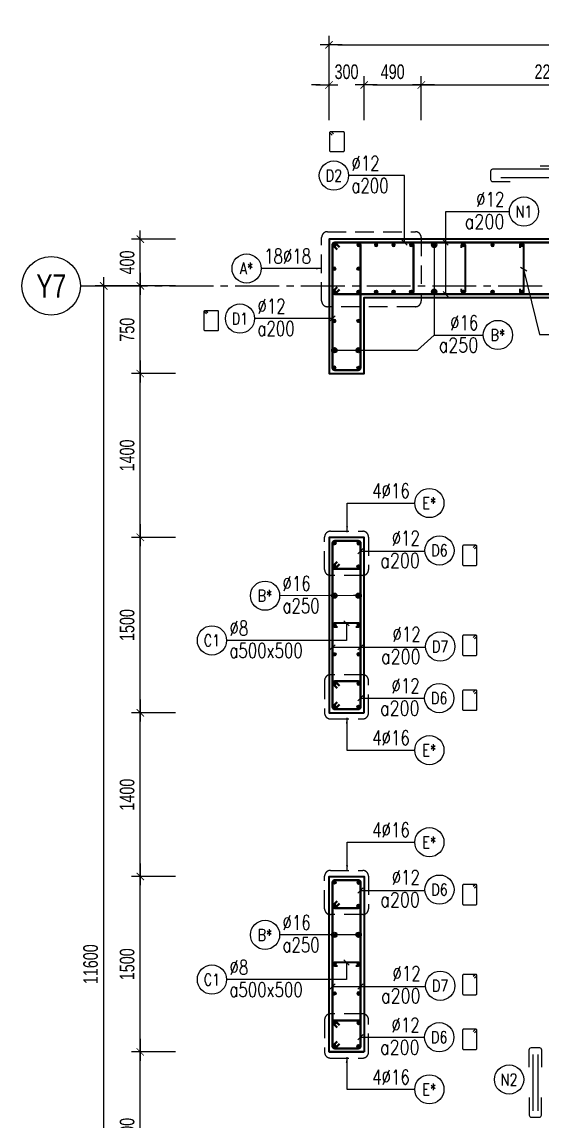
# Model space of a CAD drawing. Header units: millimetres. Extents: x 988833 to 1318015, y -9365 to 47591.
# Drawn here: x 988833 to 993283, y 5337 to 14742 of the extents above; entities that cross this region are included whole.
import ezdxf
from ezdxf.enums import TextEntityAlignment as Align

# ---------------------------------------------------------------- set-up
doc = ezdxf.new("R2010")
doc.units = ezdxf.units.MM
doc.header["$MEASUREMENT"] = 0
for name, pattern in [('HIDDEN', [9.525, 6.35, -3.175]), ('HIDDEN2', [4.7625, 3.175, -1.5875]), ('OF_Grid_1$0$CENTER2', [1.125, 0.75, -0.125, 0.125, -0.125])]:
    doc.linetypes.add(name, pattern=pattern)
doc.layers.get('0').update_dxf_attribs({"lineweight": 20})
doc.layers.get('Defpoints').update_dxf_attribs({"color": 151, "lineweight": 9})
doc.layers.add('Hidden', color=9, linetype='HIDDEN')
doc.layers.add('Ligature', color=1, linetype='Continuous')
for name, color, linetype, lineweight in [('KC-LEADER', 153, 'Continuous', 18), ('KC-THEP', 6, 'Continuous', 40), ('NDC_S_DIM', 1, 'Continuous', 15), ('NDC_S_HIDDEN', 8, 'HIDDEN2', 13), ('NDC_S_LEADER', 1, 'Continuous', 15), ('NDC_S_REBAR', 4, 'Continuous', 35), ('NDC_S_STIRRUP', 4, 'Continuous', 40), ('NDC_S_VN TEXT', 7, 'Continuous', 20), ('NDC_S_WALL', 6, 'Continuous', 35), ('OF_Grid_1$0$NDC_S_AXIS', 5, 'OF_Grid_1$0$CENTER2', 13), ('OF_Grid_1$0$NDC_S_SYMBOL', 1, 'Continuous', 15), ('OF_Grid_1$0$NDC_S_TEXT SYMBOL', 7, 'Continuous', 20)]:
    doc.layers.add(name, color=color, linetype=linetype, lineweight=lineweight)
doc.styles.add('NDC_ARIAL', font='arial.ttf', dxfattribs={"width": 0.85})
doc.styles.add('NDC_DIM', font='', dxfattribs={"width": 0.75})
doc.styles.add('NDC_EN TXT', font='romans.shx', dxfattribs={"width": 0.8})
doc.styles.add('OF_Grid_1$0$NDC_ANNO', font='', dxfattribs={"width": 0.8})
doc.styles.get('NDC_DIM').set_extended_font_data('Dotum')
doc.styles.get('OF_Grid_1$0$NDC_ANNO').set_extended_font_data('Dotum')
doc.dimstyles.new('NDC_1-50', dxfattribs={"dimscale": 50, "dimtxt": 2.5, "dimasz": 1, "dimexe": 1.5, "dimexo": 0, "dimgap": 0.8, "dimtad": 1, "dimdec": 0, "dimdsep": 46, "dimtxsty": 'NDC_ARIAL', "dimblk": 'DIMMARK', "dimcen": 49999.938995, "dimdle": 1.5, "dimclrd": 1, "dimclre": 1, "dimclrt": 3, "dimadec": 0, "dimazin": 0, "dimtfac": 1, "dimtdec": 0, "dimtix": 1, "dimtmove": 2, "dimatfit": 3, "dimfxl": 1, "dimarcsym": 0})
doc.dimstyles.new('NDC_dim_30', dxfattribs={"dimscale": 30, "dimtxt": 2.5, "dimasz": 1.5, "dimexe": 1.5, "dimexo": 2.5, "dimgap": 1, "dimtad": 1, "dimdec": 0, "dimzin": 0, "dimdsep": 46, "dimtxsty": 'NDC_DIM', "dimblk": 'DIMMARK', "dimcen": 0.09, "dimdle": 1.2, "dimclrd": 1, "dimclre": 1, "dimclrt": 3, "dimadec": 0, "dimazin": 0, "dimtfac": 1, "dimtdec": 0, "dimtix": 1, "dimtofl": 0, "dimtmove": 0, "dimatfit": 3, "dimfxl": 6, "dimfxlon": 1, "dimtolj": 1, "dimtzin": 0, "dimarcsym": 0})
doc.dimstyles.new('NDC_dim_50', dxfattribs={"dimscale": 50, "dimtxt": 2.5, "dimasz": 1.5, "dimexe": 1.5, "dimexo": 2.5, "dimgap": 1, "dimtad": 1, "dimdec": 0, "dimzin": 0, "dimdsep": 46, "dimtxsty": 'NDC_DIM', "dimblk": 'DIMMARK', "dimcen": 0.09, "dimdle": 1.2, "dimclrd": 1, "dimclre": 1, "dimclrt": 3, "dimadec": 0, "dimazin": 0, "dimtfac": 1, "dimtdec": 0, "dimtix": 1, "dimtofl": 0, "dimtmove": 0, "dimatfit": 3, "dimfxl": 6, "dimfxlon": 1, "dimtolj": 1, "dimtzin": 0, "dimarcsym": 0})

# ---------------------------------------------------------------- blocks, each defined once
blk = doc.blocks.new('THEP')
at = {"layer": 'KC-LEADER', "color": 6}
blk.add_circle((0, 0), 14, dxfattribs=at)
at = {"layer": 'KC-THEP'}
for p, q in [((-14, 0), (14, 0)), ((9.9, 9.9), (-9.9, -9.9)), ((-9.9, 9.9), (9.9, -9.9)), ((0, 14), (0, -14))]:
    blk.add_line(p, q, dxfattribs=at)
blk = doc.blocks.new('A$C7BC65A55')
at = {"layer": 'Ligature'}
for p, q in [((-15.2, 372, 0), (-15.2, 38.5, 0)), ((15.2, 372, 0), (15.2, 38.5, 0))]:
    blk.add_line(p, q, dxfattribs=at)
for points in [[(-36.2, 296.5), (-36.2, 400.9, -0.414214), (-24, 413.1), (24, 413.1, -0.414214), (36.2, 400.9), (36.2, 296.5)], [(-36.2, 116.5), (-36.2, 12.2, 0.414214), (-24, 0), (24, 0, 0.414214), (36.2, 12.2), (36.2, 116.5)]]:
    blk.add_lwpolyline(points, format="xyb", dxfattribs=at)
blk = doc.blocks.new('DIMMARK')
at = {"layer": 'NDC_S_DIM', "color": 1}
blk.add_line((-1.5, 0), (1, 0), dxfattribs=at)
at = {"layer": 'NDC_S_DIM', "color": 2, "const_width": 0.1}
blk.add_lwpolyline([(-0.42, -0.42), (0.42, 0.42)], dxfattribs=at)
blk = doc.blocks.new('*U11')
blk.add_circle((-2.5, 0), 2.5)
at = {"layer": 'NDC_S_VN TEXT', "color": 3, "style": 'NDC_EN TXT', "width": 0.75}
for tag, p in [('DK1', (0.5, 0.85)), ('KC1', (0.5, -2.97))]:
    blk.add_attdef(tag, p, '', height=2.5, dxfattribs=at)
at = {"layer": 'NDC_S_VN TEXT', "color": 7, "style": 'NDC_EN TXT', "width": 0.8}
blk.add_attdef('SH2', text='', height=2, dxfattribs=at).set_placement((-2.5, 0), align=Align.MIDDLE)
blk = doc.blocks.new('*U13')
blk.add_circle((-2.5, 0), 2.5)
at = {"layer": 'NDC_S_VN TEXT', "color": 3, "style": 'NDC_EN TXT', "width": 0.75}
blk.add_attdef('DK1', (0.5, 0.85), '', height=2.5, dxfattribs=at)
at = {"layer": 'NDC_S_VN TEXT', "color": 7, "style": 'NDC_EN TXT', "width": 0.8}
blk.add_attdef('SH2', text='', height=2, dxfattribs=at).set_placement((-2.5, 0), align=Align.MIDDLE)
blk = doc.blocks.new('*U10')
blk.add_circle((2.5, 0), 2.5)
at = {"layer": 'NDC_S_VN TEXT', "color": 3, "style": 'NDC_EN TXT'}
for tag, width, p in [('DK2', 0.75, (-0.85, 0.85)), ('KC2', 0.8, (-0.85, -2.97))]:
    blk.add_attdef(tag, text='', height=2.5, dxfattribs=dict(at, width=width)).set_placement(p, align=Align.RIGHT)
at = {"layer": 'NDC_S_VN TEXT', "color": 7, "style": 'NDC_EN TXT', "width": 0.8}
blk.add_attdef('SH3', text='', height=2, dxfattribs=at).set_placement((2.5, 0), align=Align.MIDDLE)
blk = doc.blocks.new('*U9')
blk.add_circle((2.5, 0), 2.5)
at = {"layer": 'NDC_S_VN TEXT', "color": 3, "style": 'NDC_EN TXT', "width": 0.75}
blk.add_attdef('DK2', text='', height=2.5, dxfattribs=at).set_placement((-0.85, 0.85), align=Align.RIGHT)
at = {"layer": 'NDC_S_VN TEXT', "color": 7, "style": 'NDC_EN TXT', "width": 0.8}
blk.add_attdef('SH3', text='', height=2, dxfattribs=at).set_placement((2.5, 0), align=Align.MIDDLE)
blk = doc.blocks.new('*D287')
at = {"layer": 'Defpoints', "color": 0, "ltscale": 200, "transparency": 16777216}
for p in [(991760.3, 14203.4), (991460.3, 12885.6), (991760.3, 12385.6)]:
    blk.add_point(p, dxfattribs=at)
at = {"layer": 'NDC_S_DIM', "color": 1, "lineweight": -2, "ltscale": 200, "transparency": 16777216}
for p, q in [((991385.3, 14203.4), (991310.3, 14203.4)), ((991460.3, 13903.4), (991460.3, 14278.4)), ((991760.3, 13903.4), (991760.3, 14278.4)), ((991835.3, 14203.4), (991910.3, 14203.4))]:
    blk.add_line(p, q, dxfattribs=at)
at = {"layer": 'NDC_S_DIM', "color": 1, "lineweight": -2, "ltscale": 200, "transparency": 16777216, "xscale": 75, "yscale": 75, "zscale": 75}
blk.add_blockref('DIMMARK', (991460.3, 14203.4), dxfattribs=at)
at = {"layer": 'NDC_S_DIM', "color": 1, "lineweight": -2, "ltscale": 200, "transparency": 16777216, "xscale": 75, "yscale": 75, "zscale": 75, "rotation": 180}
blk.add_blockref('DIMMARK', (991760.3, 14203.4), dxfattribs=at)
at = {"layer": 'NDC_S_DIM', "color": 3, "ltscale": 200, "transparency": 16777216, "insert": (991610.3, 14315.9), "char_height": 125, "attachment_point": 5, "style": 'NDC_DIM'}
blk.add_mtext('\\A1;300', dxfattribs=at)
blk = doc.blocks.new('*D288')
at = {"layer": 'Defpoints', "color": 0, "ltscale": 200, "transparency": 16777216}
for p in [(992250.1, 14203.4), (991760.3, 12385.6), (992250.1, 12199.5)]:
    blk.add_point(p, dxfattribs=at)
at = {"layer": 'NDC_S_DIM', "color": 1, "lineweight": -2, "ltscale": 200, "transparency": 16777216}
for p, q in [((991760.3, 13903.4), (991760.3, 14278.4)), ((991835.3, 14203.4), (992175.1, 14203.4)), ((992250.1, 13903.4), (992250.1, 14278.4))]:
    blk.add_line(p, q, dxfattribs=at)
at = {"layer": 'NDC_S_DIM', "color": 1, "lineweight": -2, "ltscale": 200, "transparency": 16777216, "xscale": 75, "yscale": 75, "zscale": 75, "rotation": 180}
blk.add_blockref('DIMMARK', (991760.3, 14203.4), dxfattribs=at)
at = {"layer": 'NDC_S_DIM', "color": 1, "lineweight": -2, "ltscale": 200, "transparency": 16777216, "xscale": 75, "yscale": 75, "zscale": 75}
blk.add_blockref('DIMMARK', (992250.1, 14203.4), dxfattribs=at)
at = {"layer": 'NDC_S_DIM', "color": 3, "ltscale": 200, "transparency": 16777216, "insert": (992005.2, 14315.9), "char_height": 125, "attachment_point": 5, "style": 'NDC_DIM'}
blk.add_mtext('\\A1;490', dxfattribs=at)
blk = doc.blocks.new('*D289')
at = {"layer": 'Defpoints', "color": 0, "ltscale": 200, "transparency": 16777216}
for p in [(994460.3, 14203.4), (994460.3, 12385.6), (992250.1, 12199.5)]:
    blk.add_point(p, dxfattribs=at)
at = {"layer": 'NDC_S_DIM', "color": 1, "lineweight": -2, "ltscale": 200, "transparency": 16777216}
for p, q in [((992250.1, 13903.4), (992250.1, 14278.4)), ((992325.1, 14203.4), (994385.3, 14203.4)), ((994460.3, 13903.4), (994460.3, 14278.4))]:
    blk.add_line(p, q, dxfattribs=at)
at = {"layer": 'NDC_S_DIM', "color": 1, "lineweight": -2, "ltscale": 200, "transparency": 16777216, "xscale": 75, "yscale": 75, "zscale": 75, "rotation": 180}
blk.add_blockref('DIMMARK', (992250.1, 14203.4), dxfattribs=at)
at = {"layer": 'NDC_S_DIM', "color": 1, "lineweight": -2, "ltscale": 200, "transparency": 16777216, "xscale": 75, "yscale": 75, "zscale": 75}
blk.add_blockref('DIMMARK', (994460.3, 14203.4), dxfattribs=at)
at = {"layer": 'NDC_S_DIM', "color": 3, "ltscale": 200, "transparency": 16777216, "insert": (993355.2, 14315.9), "char_height": 125, "attachment_point": 5, "style": 'NDC_DIM'}
blk.add_mtext('\\A1;2210', dxfattribs=at)
blk = doc.blocks.new('*D284')
at = {"layer": 'Defpoints', "color": 0, "ltscale": 200, "transparency": 16777216}
for p in [(998560.1, 14547.4), (998560.1, 13839.7), (991460.3, 13744.4)]:
    blk.add_point(p, dxfattribs=at)
at = {"layer": 'NDC_S_DIM', "color": 1, "lineweight": -2, "ltscale": 200, "transparency": 16777216}
for p, q in [((991460.3, 14247.4), (991460.3, 14622.4)), ((998560.1, 14247.4), (998560.1, 14622.4)), ((991535.3, 14547.4), (998485.1, 14547.4))]:
    blk.add_line(p, q, dxfattribs=at)
at = {"layer": 'NDC_S_DIM', "color": 1, "lineweight": -2, "ltscale": 200, "transparency": 16777216, "xscale": 75, "yscale": 75, "zscale": 75, "rotation": 180}
blk.add_blockref('DIMMARK', (991460.3, 14547.4), dxfattribs=at)
at = {"layer": 'NDC_S_DIM', "color": 1, "lineweight": -2, "ltscale": 200, "transparency": 16777216, "xscale": 75, "yscale": 75, "zscale": 75}
blk.add_blockref('DIMMARK', (998560.1, 14547.4), dxfattribs=at)
at = {"layer": 'NDC_S_DIM', "color": 3, "ltscale": 200, "transparency": 16777216, "insert": (995010.2, 14659.9), "char_height": 125, "attachment_point": 5, "style": 'NDC_DIM'}
blk.add_mtext('\\A1;7100', dxfattribs=at)
blk = doc.blocks.new('*U55')
at = {"layer": 'OF_Grid_1$0$NDC_S_SYMBOL'}
blk.add_line((5, 0), (9, 0), dxfattribs=at)
blk.add_circle((0, 0), 5, dxfattribs=at)
at = {"layer": 'OF_Grid_1$0$NDC_S_TEXT SYMBOL', "color": 7, "style": 'OF_Grid_1$0$NDC_ANNO', "width": 0.8}
blk.add_attdef('GRID', text='', height=4, rotation=270, dxfattribs=at).set_placement((0, 0), align=Align.MIDDLE)
blk = doc.blocks.new('*D291')
at = {"layer": 'Defpoints', "color": 0, "ltscale": 200, "transparency": 16777216}
for p in [(989845.7, 12885.6), (991460.3, 12885.6), (991760.3, 12485.6)]:
    blk.add_point(p, dxfattribs=at)
at = {"layer": 'NDC_S_DIM', "color": 1, "lineweight": -2, "ltscale": 200, "transparency": 16777216}
for p, q in [((990145.7, 12885.6), (989770.7, 12885.6)), ((989845.7, 12560.6), (989845.7, 12810.6)), ((990145.7, 12485.6), (989770.7, 12485.6))]:
    blk.add_line(p, q, dxfattribs=at)
at = {"layer": 'NDC_S_DIM', "color": 1, "lineweight": -2, "ltscale": 200, "transparency": 16777216, "xscale": 75, "yscale": 75, "zscale": 75}
for p, rotation in [((989845.7, 12885.6), 90), ((989845.7, 12485.6), 270)]:
    blk.add_blockref('DIMMARK', p, dxfattribs=dict(at, rotation=rotation))
at = {"layer": 'NDC_S_DIM', "color": 3, "ltscale": 200, "transparency": 16777216, "insert": (989733.1, 12685.6), "char_height": 125, "attachment_point": 5, "rotation": 90, "style": 'NDC_DIM'}
blk.add_mtext('\\A1;400', dxfattribs=at)
blk = doc.blocks.new('*D293')
at = {"layer": 'Defpoints', "color": 0, "ltscale": 200, "transparency": 16777216}
for p in [(989533.1, 12485.6), (991574.2, 12485.6), (991574.3, 885.9)]:
    blk.add_point(p, dxfattribs=at)
at = {"layer": 'NDC_S_DIM', "color": 1, "lineweight": -2, "ltscale": 200, "transparency": 16777216}
for p, q in [((989833.1, 12485.6), (989458.1, 12485.6)), ((989533.1, 960.9), (989533.1, 12410.6)), ((989833.1, 885.9), (989458.1, 885.9))]:
    blk.add_line(p, q, dxfattribs=at)
at = {"layer": 'NDC_S_DIM', "color": 1, "lineweight": -2, "ltscale": 200, "transparency": 16777216, "xscale": 75, "yscale": 75, "zscale": 75}
for p, rotation in [((989533.1, 12485.6), 90), ((989533.1, 885.9), 270)]:
    blk.add_blockref('DIMMARK', p, dxfattribs=dict(at, rotation=rotation))
at = {"layer": 'NDC_S_DIM', "color": 3, "ltscale": 200, "transparency": 16777216, "insert": (989420.5, 6685.7), "char_height": 125, "attachment_point": 5, "rotation": 90, "style": 'NDC_DIM'}
blk.add_mtext('\\A1;11600', dxfattribs=at)
blk = doc.blocks.new('*D257')
at = {"layer": 'Defpoints', "color": 0, "ltscale": 200, "transparency": 16777216}
for p in [(989845.7, 5935.6), (991610.3, 5935.6), (991610.3, 4535.6)]:
    blk.add_point(p, dxfattribs=at)
at = {"layer": 'NDC_S_DIM', "color": 1, "lineweight": -2, "ltscale": 200, "transparency": 16777216}
for p, q in [((990145.7, 5935.6), (989770.7, 5935.6)), ((989845.7, 4610.6), (989845.7, 5860.6)), ((990145.7, 4535.6), (989770.7, 4535.6))]:
    blk.add_line(p, q, dxfattribs=at)
at = {"layer": 'NDC_S_DIM', "color": 1, "lineweight": -2, "ltscale": 200, "transparency": 16777216, "xscale": 75, "yscale": 75, "zscale": 75}
for p, rotation in [((989845.7, 5935.6), 90), ((989845.7, 4535.6), 270)]:
    blk.add_blockref('DIMMARK', p, dxfattribs=dict(at, rotation=rotation))
at = {"layer": 'NDC_S_DIM', "color": 3, "ltscale": 200, "transparency": 16777216, "insert": (989733.1, 5235.6), "char_height": 125, "attachment_point": 5, "rotation": 90, "style": 'NDC_DIM'}
blk.add_mtext('\\A1;1400', dxfattribs=at)
blk = doc.blocks.new('*D258')
at = {"layer": 'Defpoints', "color": 0, "ltscale": 200, "transparency": 16777216}
for p in [(989845.7, 7435.6), (991610.3, 7435.6), (991610.3, 5935.6)]:
    blk.add_point(p, dxfattribs=at)
at = {"layer": 'NDC_S_DIM', "color": 1, "lineweight": -2, "ltscale": 200, "transparency": 16777216}
for p, q in [((990145.7, 7435.6), (989770.7, 7435.6)), ((989845.7, 6010.6), (989845.7, 7360.6)), ((990145.7, 5935.6), (989770.7, 5935.6))]:
    blk.add_line(p, q, dxfattribs=at)
at = {"layer": 'NDC_S_DIM', "color": 1, "lineweight": -2, "ltscale": 200, "transparency": 16777216, "xscale": 75, "yscale": 75, "zscale": 75}
for p, rotation in [((989845.7, 7435.6), 90), ((989845.7, 5935.6), 270)]:
    blk.add_blockref('DIMMARK', p, dxfattribs=dict(at, rotation=rotation))
at = {"layer": 'NDC_S_DIM', "color": 3, "ltscale": 200, "transparency": 16777216, "insert": (989733.1, 6685.6), "char_height": 125, "attachment_point": 5, "rotation": 90, "style": 'NDC_DIM'}
blk.add_mtext('\\A1;1500', dxfattribs=at)
blk = doc.blocks.new('*D259')
at = {"layer": 'Defpoints', "color": 0, "ltscale": 200, "transparency": 16777216}
for p in [(989845.7, 8835.6), (991610.3, 8835.6), (991610.3, 7435.6)]:
    blk.add_point(p, dxfattribs=at)
at = {"layer": 'NDC_S_DIM', "color": 1, "lineweight": -2, "ltscale": 200, "transparency": 16777216}
for p, q in [((990145.7, 8835.6), (989770.7, 8835.6)), ((989845.7, 7510.6), (989845.7, 8760.6)), ((990145.7, 7435.6), (989770.7, 7435.6))]:
    blk.add_line(p, q, dxfattribs=at)
at = {"layer": 'NDC_S_DIM', "color": 1, "lineweight": -2, "ltscale": 200, "transparency": 16777216, "xscale": 75, "yscale": 75, "zscale": 75}
for p, rotation in [((989845.7, 8835.6), 90), ((989845.7, 7435.6), 270)]:
    blk.add_blockref('DIMMARK', p, dxfattribs=dict(at, rotation=rotation))
at = {"layer": 'NDC_S_DIM', "color": 3, "ltscale": 200, "transparency": 16777216, "insert": (989733.1, 8135.6), "char_height": 125, "attachment_point": 5, "rotation": 90, "style": 'NDC_DIM'}
blk.add_mtext('\\A1;1400', dxfattribs=at)
blk = doc.blocks.new('*D260')
at = {"layer": 'Defpoints', "color": 0, "ltscale": 200, "transparency": 16777216}
for p in [(989845.7, 10335.6), (991610.3, 10335.6), (991610.3, 8835.6)]:
    blk.add_point(p, dxfattribs=at)
at = {"layer": 'NDC_S_DIM', "color": 1, "lineweight": -2, "ltscale": 200, "transparency": 16777216}
for p, q in [((990145.7, 10335.6), (989770.7, 10335.6)), ((989845.7, 8910.6), (989845.7, 10260.6)), ((990145.7, 8835.6), (989770.7, 8835.6))]:
    blk.add_line(p, q, dxfattribs=at)
at = {"layer": 'NDC_S_DIM', "color": 1, "lineweight": -2, "ltscale": 200, "transparency": 16777216, "xscale": 75, "yscale": 75, "zscale": 75}
for p, rotation in [((989845.7, 10335.6), 90), ((989845.7, 8835.6), 270)]:
    blk.add_blockref('DIMMARK', p, dxfattribs=dict(at, rotation=rotation))
at = {"layer": 'NDC_S_DIM', "color": 3, "ltscale": 200, "transparency": 16777216, "insert": (989733.1, 9585.6), "char_height": 125, "attachment_point": 5, "rotation": 90, "style": 'NDC_DIM'}
blk.add_mtext('\\A1;1500', dxfattribs=at)
blk = doc.blocks.new('*D261')
at = {"layer": 'Defpoints', "color": 0, "ltscale": 200, "transparency": 16777216}
for p in [(989845.7, 11735.6), (991610.3, 11735.6), (991610.3, 10335.6)]:
    blk.add_point(p, dxfattribs=at)
at = {"layer": 'NDC_S_DIM', "color": 1, "lineweight": -2, "ltscale": 200, "transparency": 16777216}
for p, q in [((990145.7, 11735.6), (989770.7, 11735.6)), ((989845.7, 10410.6), (989845.7, 11660.6)), ((990145.7, 10335.6), (989770.7, 10335.6))]:
    blk.add_line(p, q, dxfattribs=at)
at = {"layer": 'NDC_S_DIM', "color": 1, "lineweight": -2, "ltscale": 200, "transparency": 16777216, "xscale": 75, "yscale": 75, "zscale": 75}
for p, rotation in [((989845.7, 11735.6), 90), ((989845.7, 10335.6), 270)]:
    blk.add_blockref('DIMMARK', p, dxfattribs=dict(at, rotation=rotation))
at = {"layer": 'NDC_S_DIM', "color": 3, "ltscale": 200, "transparency": 16777216, "insert": (989733.1, 11035.6), "char_height": 125, "attachment_point": 5, "rotation": 90, "style": 'NDC_DIM'}
blk.add_mtext('\\A1;1400', dxfattribs=at)
blk = doc.blocks.new('*D262')
at = {"layer": 'Defpoints', "color": 0, "ltscale": 200, "transparency": 16777216}
for p in [(989845.7, 12485.6), (991574.2, 12485.6), (991610.3, 11735.6)]:
    blk.add_point(p, dxfattribs=at)
at = {"layer": 'NDC_S_DIM', "color": 1, "lineweight": -2, "ltscale": 200, "transparency": 16777216}
for p, q in [((990145.7, 12485.6), (989770.7, 12485.6)), ((989845.7, 11810.6), (989845.7, 12410.6)), ((990145.7, 11735.6), (989770.7, 11735.6))]:
    blk.add_line(p, q, dxfattribs=at)
at = {"layer": 'NDC_S_DIM', "color": 1, "lineweight": -2, "ltscale": 200, "transparency": 16777216, "xscale": 75, "yscale": 75, "zscale": 75}
for p, rotation in [((989845.7, 12485.6), 90), ((989845.7, 11735.6), 270)]:
    blk.add_blockref('DIMMARK', p, dxfattribs=dict(at, rotation=rotation))
at = {"layer": 'NDC_S_DIM', "color": 3, "ltscale": 200, "transparency": 16777216, "insert": (989733.1, 12110.6), "char_height": 125, "attachment_point": 5, "rotation": 90, "style": 'NDC_DIM'}
blk.add_mtext('\\A1;750', dxfattribs=at)

msp = doc.modelspace()

# ---------------------------------------------------------------- linework, layer by layer
msp.add_circle((993001.2, 5700), 125)
at = {"layer": 'Ligature'}
for points in [[(991486.3, 13775.5), (991470.3, 13791.4, -0.668179), (991476.1, 13805.4), (991580.7, 13805.4, -0.414214), (991588.9, 13797.2), (991588.9, 13640.1, -0.414214), (991580.7, 13631.9), (991476.1, 13631.9, -0.414214), (991467.9, 13640.1), (991467.9, 13797.2, -0.668179), (991481.8, 13803), (991497.8, 13787)], [(990410.6, 12245.4), (990394.7, 12261.4, -0.668179), (990400.4, 12275.3), (990505.1, 12275.3, -0.414214), (990513.2, 12267.1), (990513.2, 12110, -0.414214), (990505.1, 12101.9), (990400.4, 12101.9, -0.414214), (990392.3, 12110), (990392.3, 12267.1, -0.668179), (990406.2, 12272.9), (990422.2, 12257)], [(992706.3, 10237.8), (992722.3, 10253.8, 0.668179), (992716.5, 10267.7), (992611.9, 10267.7, 0.414214), (992603.7, 10259.6), (992603.7, 10102.4, 0.414214), (992611.9, 10094.3), (992716.5, 10094.3, 0.414214), (992724.7, 10102.4), (992724.7, 10259.6, 0.668179), (992710.7, 10265.3), (992694.8, 10249.4)], [(992706.3, 9468.7), (992722.2, 9484.6, 0.668179), (992716.5, 9498.6), (992611.8, 9498.6, 0.414214), (992603.7, 9490.4), (992603.7, 9333.3, 0.414214), (992611.8, 9325.1), (992716.5, 9325.1, 0.414214), (992724.6, 9333.3), (992724.6, 9490.4, 0.668179), (992710.7, 9496.2), (992694.7, 9480.2)], [(992706.3, 9000.1), (992722.2, 9016.1, 0.668179), (992716.5, 9030), (992611.8, 9030, 0.414214), (992603.7, 9021.8), (992603.7, 8864.7, 0.414214), (992611.8, 8856.6), (992716.5, 8856.6, 0.414214), (992724.6, 8864.7), (992724.6, 9021.8, 0.668179), (992710.7, 9027.6), (992694.7, 9011.6)], [(992706.3, 7337.8), (992722.3, 7353.8, 0.668179), (992716.5, 7367.7), (992611.9, 7367.7, 0.414214), (992603.7, 7359.6), (992603.7, 7202.4, 0.414214), (992611.9, 7194.3), (992716.5, 7194.3, 0.414214), (992724.7, 7202.4), (992724.7, 7359.6, 0.668179), (992710.7, 7365.3), (992694.8, 7349.4)], [(992706.3, 6568.7), (992722.2, 6584.6, 0.668179), (992716.5, 6598.6), (992611.8, 6598.6, 0.414214), (992603.7, 6590.4), (992603.7, 6433.3, 0.414214), (992611.8, 6425.1), (992716.5, 6425.1, 0.414214), (992724.6, 6433.3), (992724.6, 6590.4, 0.668179), (992710.7, 6596.2), (992694.7, 6580.2)], [(992706.3, 6100.1), (992722.2, 6116.1, 0.668179), (992716.5, 6130), (992611.8, 6130, 0.414214), (992603.7, 6121.8), (992603.7, 5964.7, 0.414214), (992611.8, 5956.6), (992716.5, 5956.6, 0.414214), (992724.6, 5964.7), (992724.6, 6121.8, 0.668179), (992710.7, 6127.6), (992694.7, 6111.6)]]:
    msp.add_lwpolyline(points, format="xyb", dxfattribs=at)
at = {"layer": 'Ligature', "elevation": 0}
for points in [[(993372, 13482.5), (992860.4, 13482.5, 0.414214), (992842.8, 13464.9), (992842.8, 13395.7, 0.414214), (992860.4, 13378.1), (993010.6, 13378.1)], [(993268.4, 13512.5), (993418.7, 13512.5, -0.414214), (993436.3, 13494.9), (993436.3, 13425.8, -0.414214), (993418.7, 13408.2), (992930.5, 13408.2)]]:
    msp.add_lwpolyline(points, format="xyb", dxfattribs=at)
at = {"layer": 'NDC_S_HIDDEN', "ltscale": 50}
for points in [[(991447.1, 12949), (992199.3, 12949, -0.414214), (992249.3, 12899), (992249.3, 12357.7, -0.414214), (992199.3, 12307.7), (991447.1, 12307.7, -0.414214), (991397.1, 12357.7), (991397.1, 12899, -0.414214)], [(991472.6, 10387.7), (991748.5, 10387.7, -0.414214), (991798.5, 10337.7), (991798.5, 10060.1, -0.414214), (991748.5, 10010.1), (991472.6, 10010.1, -0.414214), (991422.6, 10060.1), (991422.6, 10337.7, -0.414214)], [(991472.6, 8783.5), (991748.5, 8783.5, 0.414214), (991798.5, 8833.5), (991798.5, 9111.1, 0.414214), (991748.5, 9161.1), (991472.6, 9161.1, 0.414214), (991422.6, 9111.1), (991422.6, 8833.5, 0.414214)], [(991472.6, 7487.7), (991748.5, 7487.7, -0.414214), (991798.5, 7437.7), (991798.5, 7160.1, -0.414214), (991748.5, 7110.1), (991472.6, 7110.1, -0.414214), (991422.6, 7160.1), (991422.6, 7437.7, -0.414214)], [(991472.6, 5883.5), (991748.5, 5883.5, 0.414214), (991798.5, 5933.5), (991798.5, 6211.1, 0.414214), (991748.5, 6261.1), (991472.6, 6261.1, 0.414214), (991422.6, 6211.1), (991422.6, 5933.5, 0.414214)]]:
    msp.add_lwpolyline(points, format="xyb", close=True, dxfattribs=at)
at = {"layer": 'NDC_S_REBAR'}
for points in [[(992595.1, 12810.6), (992595.1, 12835.6, -1), (992625.1, 12835.6), (992625.1, 12435.6, -1), (992595.1, 12435.6), (992595.1, 12460.6)], [(993095.1, 12810.6), (993095.1, 12835.6, -1), (993125.1, 12835.6), (993125.1, 12435.6, -1), (993095.1, 12435.6), (993095.1, 12460.6)], [(991688.8, 9570.6), (991713.8, 9570.6, 1), (991713.8, 9600.6), (991506.8, 9600.6, 1), (991506.8, 9570.6), (991531.8, 9570.6)], [(991688.8, 6670.6), (991713.8, 6670.6, 1), (991713.8, 6700.6), (991506.8, 6700.6, 1), (991506.8, 6670.6), (991531.8, 6670.6)]]:
    msp.add_lwpolyline(points, format="xyb", dxfattribs=at)
at = {"layer": 'NDC_S_STIRRUP'}
for points in [[(996267.1, 12455.6), (996307.1, 12415.6, 0.414214), (996327.1, 12435.6), (996327.1, 12835.6, 0.414214), (996307.1, 12855.6), (991509.5, 12855.6, 0.414214), (991489.5, 12835.6), (991489.5, 12435.6, 0.414214), (991509.5, 12415.6), (996307.1, 12415.6, 0.414214), (996327.1, 12435.6), (996287.1, 12475.6)], [(991549.5, 12455.6), (991509.5, 12415.6, -0.414214), (991489.5, 12435.6), (991489.5, 12835.6, -0.414214), (991509.5, 12855.6), (992163, 12855.6, -0.414214), (992183, 12835.6), (992183, 12435.6, -0.414214), (992163, 12415.6), (991509.5, 12415.6, -0.414214), (991489.5, 12435.6), (991529.5, 12475.6)], [(991529.5, 12795.6), (991489.5, 12835.6, -0.414214), (991509.5, 12855.6), (991709.5, 12855.6, -0.414214), (991729.5, 12835.6), (991729.5, 11785.6, -0.414214), (991709.5, 11765.6), (991509.5, 11765.6, -0.414214), (991489.5, 11785.6), (991489.5, 12835.6, -0.414214), (991509.5, 12855.6), (991549.5, 12815.6)], [(991530.3, 8925.6), (991490.3, 8885.6, 0.414214), (991510.3, 8865.6), (991710.3, 8865.6, 0.414214), (991730.3, 8885.6), (991730.3, 10285.6, 0.414214), (991710.3, 10305.6), (991510.3, 10305.6, 0.414214), (991490.3, 10285.6), (991490.3, 8885.6, 0.414214), (991510.3, 8865.6), (991550.3, 8905.6)], [(991530.3, 10126.1), (991490.3, 10086.1, 0.414214), (991510.3, 10066.1), (991710.3, 10066.1, 0.414214), (991730.3, 10086.1), (991730.3, 10285.6, 0.414214), (991710.3, 10305.6), (991510.3, 10305.6, 0.414214), (991490.3, 10285.6), (991490.3, 10086.1, 0.414214), (991510.3, 10066.1), (991550.3, 10106.1)], [(991530.3, 9045.1), (991490.3, 9085.1, -0.414214), (991510.3, 9105.1), (991710.3, 9105.1, -0.414214), (991730.3, 9085.1), (991730.3, 8885.6, -0.414214), (991710.3, 8865.6), (991510.3, 8865.6, -0.414214), (991490.3, 8885.6), (991490.3, 9085.1, -0.414214), (991510.3, 9105.1), (991550.3, 9065.1)], [(991530.3, 6025.6), (991490.3, 5985.6, 0.414214), (991510.3, 5965.6), (991710.3, 5965.6, 0.414214), (991730.3, 5985.6), (991730.3, 7385.6, 0.414214), (991710.3, 7405.6), (991510.3, 7405.6, 0.414214), (991490.3, 7385.6), (991490.3, 5985.6, 0.414214), (991510.3, 5965.6), (991550.3, 6005.6)], [(991530.3, 7226.1), (991490.3, 7186.1, 0.414214), (991510.3, 7166.1), (991710.3, 7166.1, 0.414214), (991730.3, 7186.1), (991730.3, 7385.6, 0.414214), (991710.3, 7405.6), (991510.3, 7405.6, 0.414214), (991490.3, 7385.6), (991490.3, 7186.1, 0.414214), (991510.3, 7166.1), (991550.3, 7206.1)], [(991530.3, 6145.1), (991490.3, 6185.1, -0.414214), (991510.3, 6205.1), (991710.3, 6205.1, -0.414214), (991730.3, 6185.1), (991730.3, 5985.6, -0.414214), (991710.3, 5965.6), (991510.3, 5965.6, -0.414214), (991490.3, 5985.6), (991490.3, 6185.1, -0.414214), (991510.3, 6205.1), (991550.3, 6165.1)]]:
    msp.add_lwpolyline(points, format="xyb", dxfattribs=at)
at = {"layer": 'NDC_S_WALL'}
for p, q in [((991460.3, 8835.6), (991760.3, 8835.6)), ((991460.3, 5935.6), (991760.3, 5935.6))]:
    msp.add_line(p, q, dxfattribs=at)
for points in [[(997860.3, 3485.6), (997860.3, 12885.6), (997860.3, 12885.6), (997460.3, 12885.6), (997460.3, 12885.6), (997460.3, 12385.6), (997460.3, 12385.6), (997560.3, 12385.6), (997560.3, 10185.6), (994760.3, 10185.6), (994760.3, 12385.6), (994760.3, 12385.6), (996357.9, 12385.6), (996357.9, 12385.6), (996357.9, 12885.6), (996357.9, 12885.6), (991460.3, 12885.6), (991460.3, 11735.6), (991760.3, 11735.6), (991760.3, 12385.6), (994460.3, 12385.6), (994460.3, 12385.6), (994460.3, 985.6)], [(991760.3, 8835.6), (991760.3, 10335.6), (991760.3, 10335.6), (991460.3, 10335.6), (991460.3, 8835.6), (991760.3, 8835.6)], [(991760.3, 5935.6), (991460.3, 5935.6), (991460.3, 7435.6), (991460.3, 7435.6), (991760.3, 7435.6), (991760.3, 5935.6)]]:
    msp.add_lwpolyline(points, dxfattribs=at)
at = {"layer": 'OF_Grid_1$0$NDC_S_AXIS', "ltscale": 500}
msp.add_line((989533.1, 12485.6), (1005383.4, 12485.6), dxfattribs=at)

# ---------------------------------------------------------------- block references
at = {"layer": 'Hidden', "xscale": 1.44, "yscale": 1.44, "zscale": 1.44}
msp.add_blockref('A$C7BC65A55', (993226.3, 5377.7, 0), dxfattribs=at)
at = {"layer": 'KC-THEP'}
for p, rotation in [((991506, 12835.6), 189.6685644363809), ((991713, 12632.9), 9.66856443638095), ((991713, 12435.6), 9.66856443638095), ((991863, 12435.6), 9.66856443638095), ((992013, 12435.6), 9.66856443638095), ((992163, 12435.6), 9.66856443638095), ((992360.1, 12435.6), 9.66856443638095), ((992610.1, 12435.6), 9.66856443638095), ((992860.1, 12435.6), 9.66856443638095), ((993110.1, 12435.6), 9.66856443638095), ((991713, 12185.6), 9.66856443638095), ((991713, 11935.6), 9.66856443638095), ((991713, 11784.3), 9.66856443638095), ((991506.8, 10285.6), 189.6685644363809), ((991713.8, 10085.6), 9.668564436380926), ((991506.8, 9835.6), 189.6685644363809), ((991506.8, 9585.6), 189.6685644363809), ((991506.8, 9335.6), 189.6685644363809), ((991506.8, 9085.6), 189.6685644363809), ((991713.8, 8885.6), 9.668564436380946), ((991506.8, 7385.6), 189.6685644363809), ((991713.8, 7185.6), 9.668564436380926), ((991506.8, 6935.6), 189.6685644363809), ((991506.8, 6685.6), 189.6685644363809), ((991506.8, 6435.6), 189.6685644363809), ((991506.8, 6185.6), 189.6685644363809), ((991713.8, 5985.6), 9.668564436380946)]:
    msp.add_blockref('THEP', p, dxfattribs=dict(at, rotation=rotation))
at = {"layer": 'KC-THEP', "xscale": -1}
for p, rotation in [((991713, 12835.6), 170.331435563619), ((991863, 12835.6), 170.331435563619), ((992013, 12835.6), 170.331435563619), ((992163, 12835.6), 170.331435563619), ((992360.1, 12835.6), 170.331435563619), ((992610.1, 12835.6), 170.331435563619), ((992860.1, 12835.6), 170.331435563619), ((993110.1, 12835.6), 170.331435563619), ((991506, 12632.9), 350.3314355636191), ((991506, 12435.6), 350.3314355636191), ((991506, 12185.6), 350.3314355636191), ((991506, 11935.6), 350.3314355636191), ((991506, 11784.3), 350.3314355636191), ((991713.8, 10285.6), 170.331435563619), ((991506.8, 10085.6), 350.3314355636191), ((991713.8, 9835.6), 170.331435563619), ((991713.8, 9585.6), 170.331435563619), ((991713.8, 9335.6), 170.331435563619), ((991713.8, 9085.6), 170.331435563619), ((991506.8, 8885.6), 350.3314355636191), ((991713.8, 7385.6), 170.331435563619), ((991506.8, 7185.6), 350.3314355636191), ((991713.8, 6935.6), 170.331435563619), ((991713.8, 6685.6), 170.331435563619), ((991713.8, 6435.6), 170.331435563619), ((991713.8, 6185.6), 170.331435563619), ((991506.8, 5985.6), 350.3314355636191)]:
    msp.add_blockref('THEP', p, dxfattribs=dict(at, rotation=rotation))
at = {"layer": 'NDC_S_VN TEXT', "xscale": 50, "yscale": 50, "zscale": 50}
for name, p, values in [('*U11', (991627.5, 13428.8), {'SH2': 'D2', 'DK1': '%%C12', 'KC1': 'a200'}), ('*U10', (993003.4, 13120.9), {'SH3': 'N1', 'DK2': '%%C12', 'KC2': 'a200'}), ('*U13', (990880.5, 12634.5), {'SH2': 'A*', 'DK1': '18%%C18'}), ('*U11', (990823.5, 12206.4), {'SH2': 'D1', 'DK1': '%%C12', 'KC1': 'a200'}), ('*U10', (992780.7, 12065.9), {'SH3': 'B*', 'DK2': '%%C16', 'KC2': 'a250'}), ('*U9', (992194.1, 10629.1), {'SH3': 'E*', 'DK2': '4%%c16'}), ('*U10', (992280.5, 10223.5), {'SH3': 'D6', 'DK2': '%%c12', 'KC2': 'a200'}), ('*U11', (991037.8, 9836.8), {'SH2': 'B*', 'DK1': '%%C16', 'KC1': 'a250'}), ('*U11', (990583.8, 9454.3), {'SH2': 'C1', 'DK1': '%%c8', 'KC1': 'a500x500'}), ('*U10', (992287, 9401.8), {'SH3': 'D7', 'DK2': '%%c12', 'KC2': 'a200'}), ('*U10', (992278.5, 8961.1), {'SH3': 'D6', 'DK2': '%%c12', 'KC2': 'a200'}), ('*U9', (992194.1, 8516.1), {'SH3': 'E*', 'DK2': '4%%c16'}), ('*U9', (992194.1, 7729.1), {'SH3': 'E*', 'DK2': '4%%c16'}), ('*U10', (992280.5, 7323.5), {'SH3': 'D6', 'DK2': '%%c12', 'KC2': 'a200'}), ('*U11', (991037.8, 6936.8), {'SH2': 'B*', 'DK1': '%%C16', 'KC1': 'a250'}), ('*U11', (990583.8, 6554.3), {'SH2': 'C1', 'DK1': '%%c8', 'KC1': 'a500x500'}), ('*U10', (992287, 6501.8), {'SH3': 'D7', 'DK2': '%%c12', 'KC2': 'a200'}), ('*U10', (992278.5, 6061.1), {'SH3': 'D6', 'DK2': '%%c12', 'KC2': 'a200'}), ('*U9', (992194.1, 5616.1), {'SH3': 'E*', 'DK2': '4%%c16'})]:
    msp.add_blockref(name, p, dxfattribs=at).add_auto_attribs(values)
at = {"layer": 'OF_Grid_1$0$NDC_S_AXIS'}
ref = msp.add_blockref('*U55', (989083.1, 12485.6), dxfattribs=dict(at, xscale=50, yscale=50, zscale=50))
ref.add_attrib('GRID', 'Y7', dxfattribs={"layer": 'OF_Grid_1$0$NDC_S_TEXT SYMBOL', "color": 7, "height": 200, "style": 'OF_Grid_1$0$NDC_ANNO', "width": 0.8}).set_placement((989083.1, 12485.6), align=Align.MIDDLE)

# ---------------------------------------------------------------- texts
at = {"layer": 'NDC_S_VN TEXT', "color": 7, "style": 'NDC_EN TXT', "width": 0.8}
msp.add_attdef('N2', text='3', height=100, dxfattribs=at).set_placement((993001.2, 5700), align=Align.MIDDLE)

# ---------------------------------------------------------------- dimensions: what is measured, and where the dimension line sits
at = {"layer": 'NDC_S_DIM', "ltscale": 200}
for base, p1, p2, picture, middle in [((998560.1, 14547.4), (991460.3, 13744.4), (998560.1, 13839.7), '*D284', (995010.2, 14659.9)), ((991760.3, 14203.4), (991460.3, 12885.6), (991760.3, 12385.6), '*D287', (991610.3, 14315.9)), ((992250.1, 14203.4), (991760.3, 12385.6), (992250.1, 12199.5), '*D288', (992005.2, 14315.9)), ((994460.3, 14203.4), (992250.1, 12199.5), (994460.3, 12385.6), '*D289', (993355.2, 14315.9))]:
    dim = msp.add_linear_dim(base=base, p1=p1, p2=p2, dimstyle='NDC_dim_50', override={"dimtmove": 1}, dxfattribs=at)
    dim.commit()
    dim.dimension.update_dxf_attribs({"geometry": picture, "text_midpoint": middle})
dim = msp.add_linear_dim(base=(989845.7, 12885.6), p1=(991760.3, 12485.6), p2=(991460.3, 12885.6), angle=90, dimstyle='NDC_dim_50', override={"dimtmove": 1}, dxfattribs=at)
dim.commit()
dim.dimension.update_dxf_attribs({"geometry": '*D291', "text_midpoint": (989845.7, 12685.6), "dimtype": 160})
for base, p1, p2, picture, middle in [((989533.1, 12485.6), (991574.3, 885.9), (991574.2, 12485.6), '*D293', (989420.5, 6685.7)), ((989845.7, 12485.6), (991610.3, 11735.6), (991574.2, 12485.6), '*D262', (989733.1, 12110.6)), ((989845.7, 11735.6), (991610.3, 10335.6), (991610.3, 11735.6), '*D261', (989733.1, 11035.6)), ((989845.7, 10335.6), (991610.3, 8835.6), (991610.3, 10335.6), '*D260', (989733.1, 9585.6)), ((989845.7, 8835.6), (991610.3, 7435.6), (991610.3, 8835.6), '*D259', (989733.1, 8135.6)), ((989845.7, 7435.6), (991610.3, 5935.6), (991610.3, 7435.6), '*D258', (989733.1, 6685.6)), ((989845.7, 5935.6), (991610.3, 4535.6), (991610.3, 5935.6), '*D257', (989733.1, 5235.6))]:
    dim = msp.add_linear_dim(base=base, p1=p1, p2=p2, angle=90, dimstyle='NDC_dim_50', override={"dimtmove": 1}, dxfattribs=at)
    dim.commit()
    dim.dimension.update_dxf_attribs({"geometry": picture, "text_midpoint": middle})

# ---------------------------------------------------------------- leaders
at = {"layer": 'NDC_S_LEADER'}
for points, dimstyle, override in [([(992106, 12855.6), (992106, 13428.8), (991627.5, 13428.8)], 'NDC_dim_30', {"dimtad": 0, "dimldrblk": 'Oblique'}), ([(992458.7, 12415.6), (992458.7, 13120.7), (993003.4, 13120.7)], 'NDC_dim_30', {"dimtad": 0, "dimldrblk": 'Oblique'}), ([(992458.7, 12855.6), (992458.7, 13120.7), (993003.4, 13120.7)], 'NDC_dim_30', {"dimtad": 0, "dimldrblk": 'Oblique'}), ([(992360.1, 12835.6), (992360.1, 12065.7), (992780.7, 12065.7)], 'NDC_dim_30', {"dimgap": 1, "dimtad": 0, "dimldrblk": 'Origin'}), ([(993125.1, 12627.5), (993262.7, 12070.6), (993998.7, 12070.6)], 'NDC_dim_30', {"dimtad": 0, "dimldrblk": 'Oblique'}), ([(992360.1, 12435.6), (992360.1, 12065.7), (992780.7, 12065.7)], 'NDC_dim_30', {"dimgap": 1, "dimtad": 0, "dimldrblk": 'Origin'}), ([(991489.5, 12206.4), (990821.5, 12206.4)], 'NDC_dim_30', {"dimtad": 0, "dimldrblk": 'Oblique'}), ([(991506, 11935.6), (992217.3, 11935.6), (992360.1, 12065.7)], 'NDC_dim_30', {"dimtad": 0, "dimldrblk": 'Origin'}), ([(991713, 11935.6), (992217.3, 11935.6), (992360.1, 12065.7)], 'NDC_dim_30', {"dimtad": 0, "dimldrblk": 'Origin'}), ([(991614.8, 10380.3), (991614.8, 10629.1), (992196.4, 10629.1)], 'NDC_1-50', {"dimgap": 0.8, "dimtad": 0}), ([(991730.3, 10217.2), (992280.6, 10217.2)], 'NDC_dim_30', {"dimtad": 0, "dimldrblk": 'Oblique'}), ([(991714.1, 9837.3), (991037.8, 9836.8)], 'NDC_dim_30', {"dimtad": 0, "dimldrblk": 'Origin'}), ([(991506.5, 9837.1), (991037.8, 9836.8)], 'NDC_dim_30', {"dimtad": 0, "dimldrblk": 'Origin'}), ([(991610.3, 9600.6), (991610.3, 9454.6), (990583.8, 9454.4)], 'NDC_dim_30', {"dimtad": 0, "dimldrblk": 'Oblique'}), ([(991490.3, 9395.4), (992287.1, 9395.4)], 'NDC_dim_30', {"dimtad": 0, "dimldrblk": 'Oblique'}), ([(991730.3, 9395.4), (992287.1, 9395.4)], 'NDC_dim_30', {"dimtad": 0, "dimldrblk": 'Oblique'}), ([(991730.2, 8961.1), (992280.6, 8961.1)], 'NDC_dim_30', {"dimtad": 0, "dimldrblk": 'Oblique'}), ([(991612.4, 8792.1), (991612.4, 8516.1), (992194, 8516.1)], 'NDC_1-50', {"dimgap": 0.8, "dimtad": 0}), ([(991614.8, 7480.3), (991614.8, 7729.1), (992196.4, 7729.1)], 'NDC_1-50', {"dimgap": 0.8, "dimtad": 0}), ([(991730.3, 7317.2), (992280.6, 7317.2)], 'NDC_dim_30', {"dimtad": 0, "dimldrblk": 'Oblique'}), ([(991714.1, 6937.3), (991037.8, 6936.8)], 'NDC_dim_30', {"dimtad": 0, "dimldrblk": 'Origin'}), ([(991506.5, 6937.1), (991037.8, 6936.8)], 'NDC_dim_30', {"dimtad": 0, "dimldrblk": 'Origin'}), ([(991610.3, 6700.6), (991610.3, 6554.6), (990583.8, 6554.4)], 'NDC_dim_30', {"dimtad": 0, "dimldrblk": 'Oblique'}), ([(991490.3, 6495.4), (992287.1, 6495.4)], 'NDC_dim_30', {"dimtad": 0, "dimldrblk": 'Oblique'}), ([(991730.3, 6495.4), (992287.1, 6495.4)], 'NDC_dim_30', {"dimtad": 0, "dimldrblk": 'Oblique'}), ([(991730.2, 6061.1), (992280.6, 6061.1)], 'NDC_dim_30', {"dimtad": 0, "dimldrblk": 'Oblique'}), ([(991612.4, 5892.1), (991612.4, 5616.1), (992194, 5616.1)], 'NDC_1-50', {"dimgap": 0.8, "dimtad": 0})]:
    msp.add_leader(points, dimstyle=dimstyle, override=override, dxfattribs=at)
msp.add_leader([(991399.3, 12634.5), (990880.5, 12634.5)], dimstyle='NDC_1-50', dxfattribs=at)

doc.saveas('drawing.dxf')
